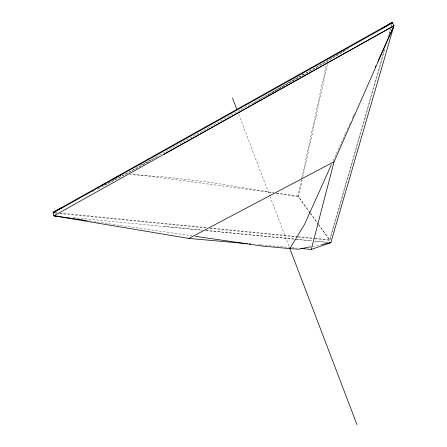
<?xml version="1.0" encoding="UTF-8"?>
<svg xmlns="http://www.w3.org/2000/svg" width="447" height="447" viewBox="0 0 447 447"><rect width="100%" height="100%" fill="white"/><g stroke="black" fill="none" stroke-linecap="round" stroke-linejoin="round"><path stroke-width="0.34" stroke-dasharray="2.23 1.68" d="M310.129 212.873L297.914 196.021L301.446 179.705M301.591 179.023L326.304 64.821M309.922 212.677L298.523 196.876L302.189 180.046M302.775 177.353L327.316 64.586M384.118 50.455L329.674 239.838L330.137 240.978M387.962 37.073L390.27 29.044M391.041 26.367L391.617 24.356M315.303 238.843L329.869 240.318L385.163 48.36M389.214 34.307L390.946 28.284M391.142 27.613L392.103 24.267M333.183 160.724L345.218 133.988M345.503 133.351L346.939 130.172M347.224 129.535L349.23 125.076M349.515 124.439L350.951 121.26M352.381 118.075L353.242 116.164M353.527 115.527L354.387 113.622M348.559 48.516L327.042 61.423L127.155 173.24L104.313 185.298M253.304 103.397L299.026 76.482M301.434 75.068L303.837 73.649M268.407 94.948L269.614 94.25M272.022 92.847L345.509 50.198M92.451 191.892L93.674 191.232M97.966 188.936L101.033 187.293M101.648 186.963L150.695 160.674M140.615 164.988L158.607 156.199M312.716 246.353L320.767 244.727M129.619 174.587L163.546 176.833L210.381 182.348L273.737 192.791L131.301 173.794M258.416 244.677L260.5 244.867M261.193 244.928L291.098 247.61M291.796 247.672L296.663 248.113M163.909 226.484L203.29 230.216M206.056 230.479L294.729 239.1M205.871 227.942L59.462 213.537M210.017 228.339L297.261 237.016M68.503 217.22L69.888 217.354M73.107 217.667L202.446 230.222M205.916 230.563L296.132 239.318M296.83 239.391L312.095 240.872M314.872 241.14L328.752 242.486L314.867 241.101M54.601 213.057L56.685 213.264M55.149 212.543L57.238 212.75M60.015 213.023L206.659 227.607M210.135 227.953L297.708 236.659M298.4 236.726L314.386 238.318M315.079 238.385L329.674 239.838L318.683 224.668M295.422 239.167L312.09 240.827M297.953 237.083L314.604 238.776M276.486 193.16L297.914 196.021M86.355 220.511L89.115 220.913M89.802 221.008L93.255 221.511M93.943 221.611L96.703 222.014M97.39 222.114L191.914 235.826M276.492 193.244L298.523 196.876M310.536 213.437L318.275 224.109M310.33 213.241L318.068 223.958M318.471 224.523L329.869 240.318M238.698 114.264L269.759 195.775M270.005 196.429L289.388 247.286"/><path stroke-width="0.67" d="M300.837 248.487L311.268 249.42L334.06 161.758L393.936 25.77L392.198 22.35L53.064 212.331L53.925 215.806L188.874 238.43L247.286 243.676M311.268 249.42L330.836 242.687L393.936 25.77L53.925 215.806L86.355 220.511M331.462 164.546L304.524 224.383L289.885 248.605L262.976 246.135L195.361 236.323M375.307 67.151L375.882 65.877M377.888 61.418L393.936 25.77L164.027 154.271M382.034 28.446L392.198 22.35M391.281 23.613L392.488 22.931L53.21 212.923L54.417 212.241M102.089 185.326L103.296 184.645M104.503 183.963L105.71 183.281M112.348 179.532L113.555 178.85M114.762 178.169L118.382 176.129M119.589 175.447L120.796 174.766M53.064 212.331L62.329 207.447M188.874 238.43L334.06 161.758M310.704 246.761L298.624 249.208L289.885 248.605M321.438 244.593L330.836 242.687L329.445 242.553L330.836 242.687M249.376 243.866L250.767 243.989M53.925 215.806L56.009 216.007M57.35 216.136L58.786 216.275M232.485 97.966L236.96 109.699M289.634 247.94L356.969 424.65"/></g></svg>
